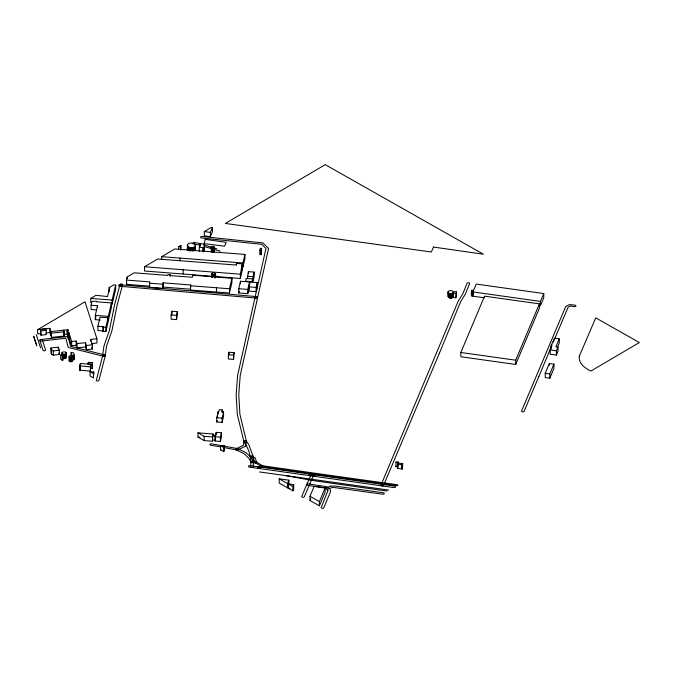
<?xml version="1.0" encoding="UTF-8"?>
<svg xmlns="http://www.w3.org/2000/svg" width="673" height="673" viewBox="0 0 673 673"><rect width="100%" height="100%" fill="white"/><g stroke="black" fill="none" stroke-linecap="round" stroke-linejoin="round"><path stroke-width="1.01" d="M243.828 441.353L243.508 445.24L236.391 448.664M246.436 441.387L245.729 446.064L237.855 449.909M250.911 461.956L250.634 466.717A1.304 0.749 0 0 0 251.887 467.491A1.304 0.749 0 0 0 253.233 466.768L253.519 462.006A1.304 0.749 0 0 0 251.677 461.299A1.304 0.749 0 0 0 251.458 462.595A1.304 0.749 0 0 0 253.511 462.057M194.926 246.612C192.983 248.917 185.555 247.731 187.977 244.089C189.929 241.952 197.113 242.987 194.926 246.612L194.926 250.861L195.431 249.153M102.708 355.537L103.861 346.326L109.312 330.704L114.646 304.474L120.021 284.57A1.304 0.749 0 0 1 121.477 283.922A1.304 0.749 0 0 1 122.604 284.763L117.228 304.667L111.895 330.914L106.435 346.57L105.308 355.647A1.304 0.749 0 0 1 103.28 356.21A1.304 0.749 0 0 1 103.44 354.915A1.304 0.749 0 0 1 105.308 355.647M187.355 249.262L187.346 249.969L187.355 245.014M453.383 292.368C453.198 290.063 448.883 289.962 448.075 291.989C448.041 293.277 449.665 293.68 450.7 293.689C454.502 293.512 453.375 289.785 453.4 297.449L455.781 297.794L456.487 296.162L456.487 291.914L454.107 291.569L453.4 293.192L455.781 293.546L456.487 291.914M453.409 296.457C452.904 299.022 446.62 298.089 448.588 295.481M62.21 358.061C63.304 359.441 67.679 358.263 65.651 356.48M215.394 276.51L240.362 278.445L242.364 269.823L242.238 263.858L236.484 263.446L235.861 265.011L157.675 259.012L144.518 266.752L144.518 271.009L212.273 276.275M241.952 269.755L242.238 268.115M88.298 362.343L88.037 363.849L92.277 364.093L92.546 362.587L88.298 362.343L88.298 364.043M90.577 368.249L92.277 368.35L92.546 362.587M96.601 309.933L91.082 309.513L91.082 305.256L91.965 301.386L96.651 301.243L96.525 301.798L111.432 302.934L111.432 307.191L108.345 320.634L108.345 316.386L111.432 302.934M100.319 320.02L95.314 319.641L95.314 315.385L97.518 305.744L91.082 305.256M95.314 319.641L95.97 316.747M149.448 287.447L149.751 281.878L126.465 280.077L126.465 284.334L149.751 286.134L149.448 287.447L162.79 288.481L163.11 282.837L190.652 284.965L190.467 290.029L229.476 292.999L231.933 282.534L231.933 278.277L192.873 275.24L192.394 277.301L169.983 275.568L170.185 274.727L167.981 274.559L167.779 275.408L134.221 272.817L127.197 276.948L126.465 280.077M176.469 319.616L176.469 315.359L177.327 311.641L171.952 311.229L171.085 314.947L171.085 319.204L176.469 319.616L177.327 315.889L177.327 311.641M249.288 287.152L247.782 293.672L238.747 292.974L238.747 288.725L240.471 281.272L249.506 281.97L249.506 285.377M238.747 292.974L239.176 291.115M247.328 278.799L248.387 271.648L254.201 272.094L254.201 276.351L253.132 280.944L253.132 276.687L254.201 272.094M222.283 409.933L221.846 411.792L223.562 411.926L223.562 416.183L222.124 422.392L216.748 421.971L216.748 417.723L218.187 411.514L218.843 411.565L219.272 409.697L222.283 409.933L222.283 412.482M247.782 293.672L247.782 289.415L249.506 281.97M252.619 278.925L251.988 281.659L245.536 281.163L246.167 278.429L252.619 278.925L252.619 282.332M126.465 284.334L126.835 282.769M199.326 251.458L199.326 247.21L200.133 243.735L204.441 244.072L204.441 248.32L203.625 251.795M190.467 290.029L190.652 284.965M203.625 250.945L204.441 244.072M244.922 254.428L244.922 258.684L242.928 267.257L242.928 263L244.922 254.428L174.761 248.96L161.663 256.665L161.663 259.214M240.362 278.445L240.362 274.189L241.952 265.507M228.391 354.747L228.971 352.265L234.128 352.66L233.556 359.399L228.391 358.995L228.391 354.747L233.556 355.142L234.128 352.66M212.416 441.219L212.676 435.843L215.267 436.045L215.099 441.017L220.391 441.429L221.417 437.029L221.417 432.773L216.201 432.369L215.52 435.313L212.895 435.111L213.156 434.009L197.98 432.832L197.98 437.088L204.146 440.579L212.416 441.219L212.676 435.843M216.748 421.971L217.11 420.423M249.027 286.858L250.154 282.021L257.246 282.567L257.246 286.824L256.127 291.661L249.027 291.115L249.027 286.858L256.127 287.413L257.246 282.567M215.099 441.017L215.267 436.045M222.124 422.392L222.124 418.135L223.562 411.926M220.391 441.429L220.391 437.172L221.417 432.773M97.905 326.245L100.025 317.176L108.075 317.799L108.075 322.056L105.838 331.612L103.053 331.394L103.171 326.657L97.905 326.245L97.905 330.502L103.171 330.914L103.171 326.657M109.127 291.83L109.127 287.581L109.606 287.615L107.503 296.549L95.97 295.321L90.754 298.391L90.754 302.648M105.838 331.612L105.838 327.364L108.075 317.799M115.663 285.058L115.663 289.306L112.122 304.331L112.122 300.074L115.663 285.058L113.678 284.898L109.127 287.581M162.79 288.481L163.11 282.837M180.515 250.171L180.835 245.384L178.724 246.629L178.724 249.178M229.476 292.999L229.476 288.751L231.933 278.277M103.053 331.394L103.171 330.914M259.82 250.314L260.283 248.329L261.578 248.421L261.107 254.672L259.82 254.571L259.82 250.314L261.107 250.415L261.578 248.421M93.396 377.856L93.783 372.009L90.047 371.706L90.047 375.963L93.396 377.856L93.783 372.009M79.759 365.876L80.373 363.462L91.006 364.371L90.375 371.101L79.885 370.209L79.759 365.876L90.375 366.852L91.006 364.371M79.759 370.133L80.373 363.462M102.717 355.479L96.365 380.178A1.304 0.749 0 0 0 97.492 381.019A1.304 0.749 0 0 0 98.948 380.363L105.291 355.706M215.352 273.844L215.251 274.214C214.502 275.333 211.364 275.19 211.81 273.49C214.182 271.328 217 274.508 215.352 277.251M214.283 247.386L213.425 247.908L213.425 252.165L214.283 251.643L214.266 246.747L212.828 246.183L211.406 246.705L211.675 251.946L211.263 247.067M214.283 251.643L214.376 247.084M69.184 356.64L70.85 355.714L72.322 356.606L72.322 360.863L70.833 361.78L69.184 360.888L69.184 356.64L70.833 357.531L72.322 356.606M69.184 360.888L69.613 360.248M61.857 353.089L62.034 352.618C62.993 351.314 66.736 351.617 66.08 353.611C64.406 356.37 60.477 351.213 61.891 355.058M211.263 251.315L211.726 250.701M538.829 376.611L552.011 345.03M439.334 353.375L460.727 301.504L465.321 294.21L469.603 283.644A1.304 0.749 0 0 0 468.627 282.744A1.304 0.749 0 0 0 467.062 283.299L462.805 293.823L458.212 301.117L381.053 484.989A1.304 0.749 0 0 0 382.003 485.898L393.941 487.563A1.304 0.749 0 0 0 395.514 487.008A1.304 0.749 0 0 0 394.555 486.099L259.383 466.919M471.361 291.712L471.958 290.273L473.06 290.433L473.06 294.69L472.463 296.12L471.361 295.969L471.361 291.712L472.463 291.872L473.06 290.433M224.336 445.921L223.722 447.41L223.722 451.659L220.643 449.917L220.643 445.661L224.336 445.921L224.336 450.17L223.722 451.659M287.48 487.774L287.48 483.517L288.877 480.177L279.219 478.84L279.219 483.088L287.48 487.774L288.524 485.267M310.009 496.279L314.19 486.276L325.16 487.807L325.16 492.064L319.397 505.844L310.009 500.527L310.009 496.279L319.397 501.587L319.397 505.844M310.009 500.527L310.766 498.71M319.397 501.587L325.16 487.807M397.465 464.084L397.92 463.007L402.748 463.689L402.294 469.014L397.465 468.332L397.465 464.084L402.294 464.765L402.748 463.689M397.465 468.332L397.92 463.007M210.363 236.66L210.363 232.404L212.416 227.55L211.389 227.407L204.34 231.554L204.34 235.802L210.363 236.66L212.416 231.798L212.416 227.55M292.898 490.836L292.898 486.587L293.689 484.695L288.195 483.921L288.195 488.177L292.898 490.836L293.689 488.943L293.689 484.695M439.334 353.375L383.585 485.351A1.304 0.749 0 0 1 382.003 485.898L249.355 467.104A1.304 0.749 0 0 1 248.455 466.179A1.304 0.749 0 0 1 250.062 465.657L259.357 466.919M398.315 462.082L398.054 466.953L395.892 466.65L396.153 461.779L398.315 462.082L398.315 463.79M395.892 466.65L396.153 466.036M484.35 297.794L472.926 296.187L472.926 291.931L476.232 284.073L543.759 293.554L543.759 297.803L540.427 305.66L540.427 301.411L543.759 293.554M460.845 352.492L484.56 296.162L539.426 303.86L539.426 308.108L515.695 364.455L460.845 356.749L460.845 352.492L515.695 360.198L539.426 303.86M551.019 348.732L551.019 346.183L554.392 338.183L559.246 338.872L559.246 343.121L557.379 347.546M559.246 338.872L555.89 346.839L557.976 347.133L557.976 351.382L556.411 355.092L550.178 354.217L550.178 349.96L551.725 346.275L551.019 346.183M545.223 373.313L549.361 363.496L553.938 364.135L553.938 368.392L549.799 378.209L545.223 377.57L545.223 373.313L549.799 373.961L553.938 364.135M556.411 355.092L556.411 350.835L557.976 347.133M538.821 376.619L524.107 411.304A1.304 0.749 0 0 1 522.534 411.859A1.304 0.749 0 0 1 521.575 410.951L565.749 306.501L569.4 304.6L574.952 305.155A1.304 0.749 0 0 1 575.869 306.072A1.304 0.749 0 0 1 574.271 306.602L570.511 306.013L568.172 307.107L554.518 339.268M553.273 342.145L554.115 340.218M40.7 333.572L37.646 333.901L37.646 329.644L84.975 301.798L96.912 338.755L96.912 343.011L91.696 343.6M312.457 475.651L315.78 475.071L316.647 473.994A0.866 0.505 0 0 0 315.982 473.397L262.638 465.758L256.489 462.09M211.675 247.698L213.425 247.908M85.53 342.7L86.405 345.501L92.336 344.786L92.336 349.043L86.405 349.75L85.53 346.948L85.53 342.7L77.058 343.625L76.158 341.001L71.675 341.489L69.571 335.019L68.469 335.104L68.251 334.33L69.336 334.212L69.336 337.619M40.918 339.537A1.304 0.749 0 0 1 42.433 340.143L45.528 349.893A1.304 0.749 0 0 1 44.485 350.768A1.304 0.749 0 0 1 42.971 350.162L39.875 340.412A1.304 0.749 0 0 1 40.918 339.537L66.728 336.609L68.267 337.24M90.645 341.169L90.645 339.461L96.912 338.755M60.713 355.092L62.505 354.898L62.833 355.874L62.833 360.131L62.21 360.198L60.713 359.348L60.713 355.092L62.833 355.874M37.646 329.644L49.861 328.323L50.938 331.545L51.451 337.392L64.255 336.046L63.775 330.283L64.255 336.046M40.506 329.434L45.73 328.87L46.227 330.376L46.227 334.624L40.994 335.196L40.506 329.434L40.994 335.196M40.994 330.939L46.227 330.376M45.789 333.017L49.861 332.571L50.938 335.793M50.938 331.545L67.88 329.753L68.309 331.015L67.006 331.158L67.552 332.664L68.789 332.529L69.336 334.212M50.879 347.991L58.349 347.184L59.35 350.254L59.35 354.511L53.318 355.167L51.493 354.133L50.879 352.24L50.879 347.991L51.493 349.876L51.493 354.133M76.158 341.001L76.158 345.257L77.058 347.874L85.53 346.948M51.493 349.876L53.318 350.911L59.35 350.254M69.571 335.019L69.571 339.276L71.675 345.737L76.158 345.257M71.128 355.95L71.128 352.551L73.525 352.803L74.308 355.201L74.308 359.458L72.23 360.19M74.308 355.201L73.559 355.285L73.719 360.03M71.128 352.551L72.23 355.933L73.719 355.773M50.971 331.638L51.451 333.143L64.255 331.789M63.901 334.422L67.88 334.001M68.251 334.33L68.251 338.578L68.469 339.36L69.571 339.276M190.467 285.773L229.476 288.751M199.326 247.21L203.625 247.546M144.518 266.752L240.362 274.189M247.328 276.241L253.132 276.687M238.747 288.725L247.782 289.415M171.085 314.947L176.469 315.359M95.314 315.385L108.345 316.386M197.98 432.832L204.146 436.323L212.416 436.962M178.724 246.629L180.515 246.764M161.663 256.665L242.928 263M149.448 283.19L162.79 284.225M163.11 287.085L190.652 289.222M90.754 298.391L112.122 300.074M103.053 327.145L105.838 327.364M216.748 417.723L222.124 418.135M215.099 436.769L220.391 437.172M197.98 437.088L200.007 437.24M212.676 440.1L215.267 440.302M121.283 284.872L256.472 296.6M120.896 286.361L256.085 298.089M256.043 461.947L252.4 461.493A0.866 0.505 0 0 0 251.366 461.871A0.866 0.505 0 0 0 252.03 462.469L255.673 462.931M220.643 449.917L221.282 450.01M259.526 471.941L388.725 490.079M472.926 291.931L540.427 301.411M550.178 349.96L556.411 350.835M288.195 488.177L290.021 488.43M204.34 231.554L210.363 232.404M395.892 462.393L398.054 462.704M387.068 491.063L312.222 480.446L286.294 475.685M237.544 448.571L211.44 443.827A1.304 0.749 0 0 0 209.9 444.407A1.304 0.749 0 0 0 210.91 445.29L220.609 446.847M236.703 450.001L223.629 447.436L220.643 445.661M193.471 242.196L199.755 243.576M192.394 243.584L199.864 245.233M204.693 246.638L211.465 248.598M214.367 249.439L220.164 251.122M104.609 354.923L70.539 346.368L68.52 338.258M103.406 356.261L68.848 347.588L68.066 346.999L65.887 338.241L41.406 341.018A1.304 0.749 0 0 1 39.875 340.42M203.776 244.812L211.81 247.285M214.822 248.211L216.832 248.825M237.956 448.706L246.15 452.727L251.197 457.556L253.46 461.762M236.282 449.858L244.038 453.61L248.884 458.254L250.97 462.2M311.633 475.542L308.907 474.145L308.957 472.9A0.866 0.505 0 0 1 310.009 472.53A0.866 0.505 0 0 1 310.648 473.144L310.446 473.59L312.785 474.793A0.866 0.505 0 0 1 312.743 475.567A0.866 0.505 0 0 1 311.439 475.399A0.866 0.505 0 0 1 311.961 474.692L314.947 473.784A0.866 0.505 0 0 1 315.982 473.397L397.205 484.728A0.866 0.505 0 0 1 397.836 485.342A0.866 0.505 0 0 1 396.784 485.704L261.982 466.7L255.235 462.788M90.047 371.706L93.396 373.599M279.219 478.84L287.48 483.517M288.195 483.921L292.898 486.587M71.91 360.257L72.322 360.863M246.335 441.084L248.85 444.718L253.023 456.151L253.511 461.947M243.92 441.648C248.051 447.537 250.608 454.822 250.911 462.015M256.716 462.343L255.176 457.876L252.4 455.983A0.866 0.505 0 0 0 251.172 455.941A0.866 0.505 0 0 0 251.105 456.647L253.519 458.212L255.008 462.536M62.833 360.131L62.555 354.04M33.65 336.248L36.796 345.804L33.684 336.231M58.845 352.972L59.35 354.511M36.317 334.683L40.616 347.966M73.786 357.851L74.308 359.458M90.645 339.461L92.336 344.786M91.772 347.268L92.336 349.043M246.419 441.269L239.908 414.265L238.764 394.597L240.227 375.458L268.586 248.446L262.924 242.919L202.127 236.501A1.304 0.749 0 0 0 200.613 237.106A1.304 0.749 0 0 0 201.656 237.981L261.856 244.333L265.944 248.497L237.628 375.357L236.156 394.614L237.308 414.358L243.845 441.471M549.799 373.961L549.799 378.209M549.361 363.496L549.361 365.195M515.695 360.198L515.695 364.455M472.463 291.872L472.463 296.12M471.958 290.273L471.958 291.981M455.781 293.546L455.781 297.794M453.308 292.587L453.308 296.835M453.165 292.789L453.165 297.045M453.03 292.94L453.03 297.197M452.87 293.075L452.87 297.331M452.752 293.167L452.752 297.416M452.618 293.243L452.618 297.5M452.475 293.319L452.475 297.575M452.323 293.386L452.323 297.643M452.079 293.478L452.079 297.735M451.827 293.554L451.827 297.811M451.465 293.63L451.465 297.887M451.179 293.672L451.179 297.92M450.893 293.689L450.893 297.937M450.7 293.689L450.7 297.946M450.515 293.68L450.515 297.937M450.229 293.664L450.229 297.912M449.943 293.621L449.943 297.87M449.766 293.588L449.766 297.836M449.505 293.512L449.505 297.769M449.169 293.394L449.169 297.651M448.95 293.293L448.95 297.542M448.748 293.176L448.748 297.424M448.479 291.316L448.512 297.256M448.336 291.459L448.336 295.716M448.243 292.705L448.319 297.062M448.193 291.67L448.159 296.801M402.294 464.765L402.294 469.014M401.672 464.673L401.672 468.93M288.877 480.177L288.877 484.434M261.107 250.415L261.107 254.672M256.127 287.413L256.127 291.661M248.387 271.648L248.387 273.347M242.238 263.858L242.364 269.823M240.471 281.272L240.471 283.829M236.484 263.446L236.484 265.145M233.556 355.142L233.556 359.399M228.971 352.265L228.971 354.814M218.187 411.514L218.187 414.063M217.472 414.618L217.472 417.167M216.462 287.783L216.462 292.04M216.201 432.369L216.201 434.926M215.301 273.633L215.301 277.882M215.15 273.389L215.15 277.638M214.855 274.592L214.855 277.991M214.283 274.828L214.283 276.527M213.955 247.698L213.955 251.946M213.568 274.929L213.568 276.628M213.156 434.009L213.156 435.709M212.954 274.87L212.954 276.569M212.845 247.984L212.845 252.232M212.382 274.702L212.382 277.251M212.205 247.908L212.205 252.156M212.188 273.145L212.188 276.544M211.81 273.49L211.894 276.914M211.684 273.903L211.684 277.31M211.406 246.705L211.389 251.685M204.146 436.323L204.146 440.579M202.766 247.479L202.766 251.727M200.133 243.735L200.133 246.284M195.431 244.896L195.473 250.019M195.271 246.2L195.271 250.457M194.413 247.008L194.413 250.406M193.698 247.361L193.698 250.76M193.075 247.555L193.075 250.962M192.327 247.698L192.327 251.105M191.544 247.757L191.544 250.306M190.476 247.698L190.476 251.105M189.727 247.555L189.727 250.953M188.928 247.277L188.928 250.684M188.448 247.033L188.448 250.432M188.045 246.747L188.045 250.146M187.574 246.234L187.574 249.641M183.14 269.772L183.14 274.02M180.835 245.384L180.835 249.633M180.061 258.096L180.061 260.653M171.952 311.229L171.952 314.627M170.185 274.727L170.185 276.426M127.197 276.948L127.197 278.647M109.606 287.615L109.606 289.314M97.518 305.744L97.518 307.452M92.277 364.093L92.277 368.35M90.375 366.852L90.375 371.101M86.405 345.501L86.405 349.75M79.885 365.952L79.885 370.209M77.058 343.625L77.058 347.874M72.23 355.933L72.213 361.224M71.91 356L71.91 361.494M71.675 341.489L71.675 345.737M71.414 357.447L71.414 361.695M70.833 357.531L70.833 361.78M70.185 357.472L70.185 361.721M69.613 356L69.605 361.494M69.285 356.295L69.327 361.258M68.789 332.529L68.789 335.087M68.469 335.104L68.469 339.36M67.88 329.753L67.88 331.453M67.552 332.664L67.552 336.921L67.006 331.158M66.223 352.871L66.223 357.607M66.097 352.644L66.08 357.868M65.651 352.231L65.668 358.229M64.987 354.267L64.987 358.516M64.583 354.351L64.583 358.6M64.128 354.385L64.128 358.633M63.338 354.318L63.338 358.566M62.984 354.225L62.984 358.473M62.21 355.941L62.21 360.198M62.034 352.618L62.025 355.31M58.349 347.184L58.349 348.883M53.318 350.911L53.318 355.167M51.451 333.143L51.451 337.392M49.861 328.323L49.861 332.571M121.376 286.353A4.391 2.532 0 0 1 119.668 286.235A1.304 0.749 0 0 1 118.616 285.36A1.304 0.749 0 0 1 120.122 284.755A4.391 2.532 0 0 1 121.796 284.982M579.302 356.152C578.25 363.386 585.14 368.367 590.919 371.05L639.35 342.54L595.756 317.849L579.302 356.152M327.944 490.567L321.231 507.425A1.304 0.749 0 0 0 322.19 508.334A1.304 0.749 0 0 0 323.763 507.779L330.502 491.77C331.099 488.842 327.919 486.966 325.463 486.495L308.335 483.937A1.304 0.749 0 0 0 306.745 484.476L301.765 496.405A1.304 0.749 0 0 0 302.732 497.305A1.304 0.749 0 0 0 304.297 496.75L313.475 475.348A1.304 0.749 0 0 0 312.524 474.44A1.304 0.749 0 0 0 310.943 474.987L306.745 484.476A1.304 0.749 0 0 0 307.679 485.393L324.647 487.933L326.531 488.707L327.944 490.567M205.248 239.352L204.171 243.609L224.631 246.192L226.229 242.356L205.248 239.352M433.505 247.067L431.334 251.996L225.362 223.428L325.244 164.658L483.391 254.217L433.505 247.067M261.646 465.817L258.533 467.255A0.866 0.505 0 0 0 258.398 467.962A0.866 0.505 0 0 0 259.618 468.038L262.731 466.599A0.866 0.505 0 0 0 262.865 465.901A0.866 0.505 0 0 0 261.646 465.817M330.763 486.125L326.834 487.589A1.304 0.749 0 0 0 326.447 488.632A1.304 0.749 0 0 0 328.247 488.85L332.782 487.353L382.676 494.201A1.304 0.749 0 0 0 384.249 493.645A1.304 0.749 0 0 0 383.282 492.737L334.708 486.032L330.763 486.125M244.215 441.909A1.304 0.749 0 0 0 246.394 441.555A1.304 0.749 0 0 0 244.787 440.647A1.304 0.749 0 0 0 244.215 441.909M120.299 286.21A1.304 0.749 0 0 0 122.385 285.714A1.304 0.749 0 0 0 120.593 284.923A1.304 0.749 0 0 0 120.299 286.21M255.488 297.946A1.304 0.749 0 0 0 257.574 297.441A1.304 0.749 0 0 0 255.782 296.65A1.304 0.749 0 0 0 255.488 297.946M255.286 462.814A0.866 0.505 0 0 0 256.716 462.536A0.866 0.505 0 0 0 255.58 461.964A0.866 0.505 0 0 0 255.286 462.814M258.196 468.206A1.304 0.749 0 0 0 260.35 467.811A1.304 0.749 0 0 0 258.684 466.936A1.304 0.749 0 0 0 258.196 468.206M236.139 449.783A1.304 0.749 0 0 0 238.351 449.53A1.304 0.749 0 0 0 236.871 448.546A1.304 0.749 0 0 0 236.139 449.783"/></g></svg>
